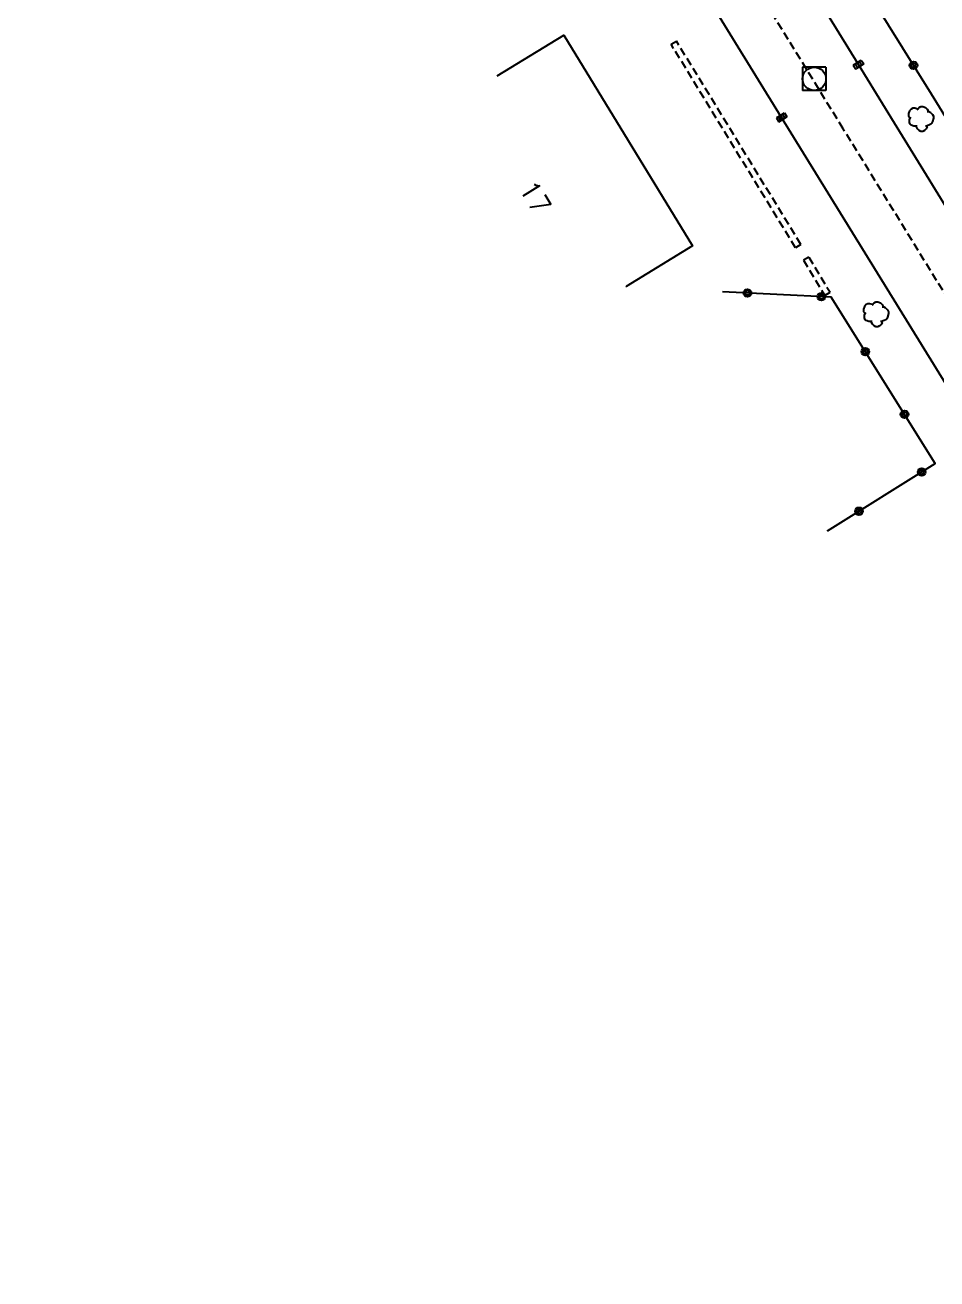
# Model space of a CAD drawing. Header units: millimetres. Extents: x 135000 to 136000, y 129211 to 130000.
# Drawn here: x 135001.2 to 135059.8, y 129591 to 129671.4 of the extents above; entities that cross this region are included whole.
import ezdxf
from ezdxf.enums import TextEntityAlignment as Align

# ---------------------------------------------------------------- set-up
doc = ezdxf.new("R2010")
doc.units = ezdxf.units.MM
doc.linetypes.add('DASHED', pattern=[0.75, 0.5, -0.25])
doc.layers.get('0').update_dxf_attribs({"linetype": 'CONTINUOUS'})
for name, color, linetype in [('W0001', 6, 'DASHED'), ('W0008', 7, 'CONTINUOUS'), ('W0100', 7, 'CONTINUOUS'), ('W0112', 1, 'DASHED'), ('W0300', 7, 'CONTINUOUS'), ('W0322', 7, 'CONTINUOUS'), ('W0400', 7, 'CONTINUOUS'), ('W0420', 7, 'CONTINUOUS'), ('W0991', 7, 'CONTINUOUS')]:
    doc.layers.add(name, color=color, linetype=linetype)
doc.styles.get("Standard").update_dxf_attribs({"font": 'romans.shx', "width": 0.85})

# ---------------------------------------------------------------- blocks, each defined once
blk = doc.blocks.new('T300')
for p, q in [((-0.8, 0.514), (-0.857, 0.343)), ((-0.857, 0.343), (-0.857, 0.171)), ((-0.857, 0.171), (-0.743, 0.057)), ((-0.686, 0.629), (-0.8, 0.514)), ((-0.8, -0.057), (-0.743, 0.057)), ((-0.743, 0.057), (-0.686, 0.114)), ((-0.571, 0.686), (-0.686, 0.629)), ((-0.457, 0.686), (-0.571, 0.686)), ((-0.286, 0.629), (-0.457, 0.686)), ((-0.286, 0.629), (-0.171, 0.743)), ((-0.229, 0.571), (-0.286, 0.629)), ((-0.171, 0.743), (-0.057, 0.8)), ((-0.057, 0.8), (0.057, 0.8)), ((0.057, 0.8), (0.229, 0.743)), ((0.229, 0.743), (0.343, 0.629)), ((0.343, 0.629), (0.4, 0.514)), ((0.457, 0.457), (0.343, 0.457)), ((0.4, 0.514), (0.4, 0.457)), ((0.571, 0.4), (0.457, 0.457)), ((0.571, 0.4), (0.686, 0.286)), ((0.686, 0.286), (0.743, 0.171)), ((0.743, 0.057), (0.686, -0.171)), ((0.743, 0.171), (0.743, 0.057)), ((-0.8, -0.171), (-0.8, -0.057)), ((-0.8, -0.229), (-0.8, -0.171)), ((-0.743, -0.343), (-0.8, -0.229)), ((-0.686, -0.4), (-0.743, -0.343)), ((-0.514, -0.457), (-0.686, -0.4)), ((-0.4, -0.457), (-0.514, -0.457)), ((-0.4, -0.457), (-0.343, -0.457)), ((-0.343, -0.457), (-0.343, -0.4)), ((-0.343, -0.514), (-0.343, -0.457)), ((-0.286, -0.629), (-0.343, -0.514)), ((-0.171, -0.743), (-0.286, -0.629)), ((-0.057, -0.8), (-0.171, -0.743)), ((0.057, -0.8), (-0.057, -0.8)), ((0.171, -0.743), (0.057, -0.8)), ((0.229, -0.686), (0.171, -0.743)), ((0.286, -0.457), (0.229, -0.457)), ((0.286, -0.629), (0.229, -0.686)), ((0.457, -0.4), (0.286, -0.457)), ((0.343, -0.514), (0.286, -0.629)), ((0.343, -0.514), (0.343, -0.457)), ((0.571, -0.343), (0.457, -0.4)), ((0.629, -0.286), (0.571, -0.343)), ((0.686, -0.171), (0.629, -0.286))]:
    blk.add_line(p, q)
blk = doc.blocks.new('T400')
for p, q in [((-0.15, 0.3), (0.15, 0.3)), ((-0.15, -0.25), (-0.15, 0.3)), ((-0.15, 0.15), (0.15, 0.15)), ((-0.15, 0), (0.15, 0)), ((0.15, 0.3), (0.15, -0.25)), ((-0.15, -0.15), (0.15, -0.15)), ((-0.15, -0.25), (-0.15, -0.3)), ((-0.15, -0.3), (0.15, -0.3)), ((0.15, -0.3), (0.15, -0.25))]:
    blk.add_line(p, q)
blk = doc.blocks.new('T420')
for p, q in [((0.75, 0.75), (-0.75, 0.75)), ((-0.75, 0.75), (-0.75, -0.75)), ((0.75, 0.75), (0.75, -0.75)), ((0.75, -0.75), (-0.75, -0.75))]:
    blk.add_line(p, q)
blk.add_ellipse((0, 0), major_axis=(-0.53, 0.53), ratio=1, start_param=3.926991, end_param=10.210176)
blk = doc.blocks.new('t322o')
at = {"color": 0, "linetype": 'Continuous'}
for radius in [0.25, 0.15]:
    blk.add_circle((0, 0), radius, dxfattribs=at)

msp = doc.modelspace()

# ---------------------------------------------------------------- linework, layer by layer
at = {"layer": 'W0001'}
msp.add_lwpolyline([(135195.041, 129595.942), (135184.012, 129594.013), (135164.114, 129591.496), (135153.09, 129590.964), (135143.643, 129591.582), (135135.473, 129592.832), (135124.961, 129595.46), (135112.846, 129600.134), (135104.069, 129604.805), (135097.513, 129608.919), (135087.508, 129617.032), (135081.238, 129623.366), (135074.346, 129631.758), (135069.284, 129639.57), (135062.102, 129651.201), (135053.755, 129664.747), (135043.494, 129681.404), (135031.134, 129701.482), (135020.994, 129717.902), (135009.515, 129736.472), (135003.841, 129745.704)], dxfattribs=at)
at = {"layer": 'W0008'}
for points in [[(135112.602, 129603.547), (135109.526, 129605.14), (135106.353, 129606.888), (135101.638, 129609.722), (135096.623, 129613.13), (135091.168, 129617.643), (135086.052, 129622.555), (135084.671, 129623.937), (135083.446, 129625.355), (135080.819, 129628.337), (135078.816, 129630.779), (135076.839, 129633.37), (135074.32, 129637.123), (135066.414, 129649.887), (135057.039, 129665.106), (135054.729, 129668.876), (135039.723, 129693.203), (135028.594, 129711.304), (135020.202, 129724.797), (135014.772, 129733.582), (135006.445, 129747.148)], [(135113.043, 129596.758), (135110.38, 129597.998), (135106.196, 129600.167), (135100.932, 129603.178), (135095.835, 129606.443), (135090.175, 129610.672), (135084.852, 129615.395), (135081.25, 129618.958), (135080.829, 129619.417), (135077.81, 129622.699), (135074.773, 129626.255), (135072.101, 129629.78), (135069.263, 129633.98), (135066.846, 129637.818), (135060.358, 129648.348), (135049.793, 129665.484), (135036.616, 129686.878), (135022.748, 129709.425), (135010.73, 129728.834), (135001.237, 129744.261)]]:
    msp.add_lwpolyline(points, dxfattribs=at)
at = {"layer": 'W0100'}
msp.add_lwpolyline([(135031.546, 129668.152), (135035.811, 129670.762), (135044.081, 129657.251), (135039.816, 129654.64), (135039.816, 129654.64), (135039.816, 129654.64), (135039.816, 129654.64), (135039.816, 129654.64), (135039.816, 129654.64), (135039.816, 129654.64), (135039.816, 129654.64), (135039.816, 129654.64), (135039.816, 129654.64), (135039.816, 129654.64), (135039.816, 129654.64), (135039.816, 129654.64), (135039.816, 129654.64), (135039.816, 129654.64), (135039.816, 129654.64), (135039.816, 129654.64), (135039.816, 129654.64), (135039.816, 129654.64), (135039.816, 129654.64), (135039.816, 129654.64), (135039.816, 129654.64), (135039.816, 129654.64), (135039.816, 129654.64), (135039.816, 129654.64), (135039.816, 129654.64), (135039.816, 129654.64), (135039.816, 129654.64), (135039.816, 129654.64), (135039.816, 129654.64), (135039.816, 129654.64), (135039.816, 129654.64), (135039.816, 129654.64), (135039.816, 129654.64), (135039.816, 129654.64), (135039.816, 129654.64), (135039.816, 129654.64), (135039.816, 129654.64), (135039.816, 129654.64), (135039.816, 129654.64), (135039.816, 129654.64), (135039.816, 129654.64), (135039.816, 129654.64), (135039.816, 129654.64), (135039.816, 129654.64), (135039.816, 129654.64), (135039.816, 129654.64), (135039.816, 129654.64), (135039.816, 129654.64), (135039.816, 129654.64), (135039.816, 129654.64), (135039.816, 129654.64), (135039.816, 129654.64), (135039.816, 129654.64), (135039.816, 129654.64), (135039.816, 129654.64), (135039.816, 129654.64), (135039.816, 129654.64), (135039.816, 129654.64), (135039.816, 129654.64), (135039.816, 129654.64), (135039.816, 129654.64), (135039.816, 129654.64), (135039.816, 129654.64), (135039.816, 129654.64), (135039.816, 129654.64), (135039.816, 129654.64), (135039.816, 129654.64), (135039.816, 129654.64), (135039.816, 129654.64), (135039.816, 129654.64), (135039.816, 129654.64), (135039.816, 129654.64), (135039.816, 129654.64), (135039.816, 129654.64), (135039.816, 129654.64), (135039.816, 129654.64), (135039.816, 129654.64), (135039.816, 129654.64), (135039.816, 129654.64), (135039.816, 129654.64), (135039.816, 129654.64), (135039.816, 129654.64), (135039.816, 129654.64), (135039.816, 129654.64), (135039.816, 129654.64), (135039.816, 129654.64), (135039.816, 129654.64), (135039.816, 129654.64), (135039.816, 129654.64), (135039.816, 129654.64), (135039.816, 129654.64), (135039.816, 129654.64), (135039.816, 129654.64), (135039.816, 129654.64), (135039.816, 129654.64), (135039.816, 129654.64), (135039.816, 129654.64), (135039.816, 129654.64), (135039.816, 129654.64), (135039.816, 129654.64), (135039.816, 129654.64), (135039.816, 129654.64), (135039.816, 129654.64), (135039.816, 129654.64), (135039.816, 129654.64), (135039.816, 129654.64), (135039.816, 129654.64), (135039.816, 129654.64), (135039.816, 129654.64), (135039.816, 129654.64), (135039.816, 129654.64), (135039.816, 129654.64), (135039.816, 129654.64), (135039.816, 129654.64), (135039.816, 129654.64), (135039.816, 129654.64)], dxfattribs=at)
at = {"layer": 'W0112'}
for points in [[(135051.031, 129657.332), (135050.69, 129657.123), (135042.7, 129670.178), (135043.041, 129670.386), (135043.041, 129670.386), (135043.041, 129670.386), (135043.041, 129670.386), (135043.041, 129670.386), (135043.041, 129670.386), (135043.041, 129670.386), (135043.041, 129670.386), (135043.041, 129670.386), (135043.041, 129670.386), (135043.041, 129670.386), (135043.041, 129670.386), (135043.041, 129670.386), (135043.041, 129670.386), (135043.041, 129670.386), (135043.041, 129670.386), (135043.041, 129670.386), (135043.041, 129670.386), (135043.041, 129670.386), (135043.041, 129670.386), (135043.041, 129670.386), (135043.041, 129670.386), (135043.041, 129670.386), (135043.041, 129670.386), (135043.041, 129670.386), (135043.041, 129670.386), (135043.041, 129670.386), (135043.041, 129670.386), (135043.041, 129670.386), (135043.041, 129670.386), (135043.041, 129670.386), (135043.041, 129670.386), (135043.041, 129670.386), (135043.041, 129670.386), (135043.041, 129670.386), (135043.041, 129670.386), (135043.041, 129670.386), (135043.041, 129670.386), (135043.041, 129670.386), (135043.041, 129670.386), (135043.041, 129670.386), (135043.041, 129670.386), (135043.041, 129670.386), (135043.041, 129670.386), (135043.041, 129670.386), (135043.041, 129670.386), (135043.041, 129670.386), (135043.041, 129670.386), (135043.041, 129670.386), (135043.041, 129670.386), (135043.041, 129670.386), (135043.041, 129670.386), (135043.041, 129670.386), (135043.041, 129670.386), (135043.041, 129670.386), (135043.041, 129670.386), (135043.041, 129670.386), (135043.041, 129670.386), (135043.041, 129670.386), (135043.041, 129670.386), (135043.041, 129670.386), (135043.041, 129670.386), (135043.041, 129670.386), (135043.041, 129670.386), (135043.041, 129670.386), (135043.041, 129670.386), (135043.041, 129670.386), (135043.041, 129670.386), (135043.041, 129670.386), (135043.041, 129670.386), (135043.041, 129670.386), (135043.041, 129670.386), (135043.041, 129670.386), (135043.041, 129670.386), (135043.041, 129670.386), (135043.041, 129670.386), (135043.041, 129670.386), (135043.041, 129670.386), (135043.041, 129670.386), (135043.041, 129670.386), (135043.041, 129670.386), (135043.041, 129670.386), (135043.041, 129670.386), (135043.041, 129670.386), (135043.041, 129670.386), (135043.041, 129670.386), (135043.041, 129670.386), (135043.041, 129670.386), (135043.041, 129670.386), (135043.041, 129670.386), (135043.041, 129670.386), (135043.041, 129670.386), (135043.041, 129670.386), (135043.041, 129670.386), (135043.041, 129670.386), (135043.041, 129670.386), (135043.041, 129670.386), (135043.041, 129670.386), (135043.041, 129670.386), (135043.041, 129670.386), (135043.041, 129670.386), (135043.041, 129670.386), (135043.041, 129670.386), (135043.041, 129670.386), (135043.041, 129670.386), (135043.041, 129670.386), (135043.041, 129670.386), (135043.041, 129670.386), (135043.041, 129670.386), (135043.041, 129670.386), (135043.041, 129670.386), (135043.041, 129670.386), (135043.041, 129670.386), (135043.041, 129670.386), (135043.041, 129670.386), (135043.041, 129670.386), (135043.041, 129670.386)], [(135051.031, 129657.332), (135043.041, 129670.386), (135043.041, 129670.386), (135043.041, 129670.386), (135043.041, 129670.386), (135043.041, 129670.386), (135043.041, 129670.386), (135043.041, 129670.386), (135043.041, 129670.386), (135043.041, 129670.386), (135043.041, 129670.386), (135043.041, 129670.386), (135043.041, 129670.386), (135043.041, 129670.386), (135043.041, 129670.386), (135043.041, 129670.386), (135043.041, 129670.386), (135043.041, 129670.386), (135043.041, 129670.386), (135043.041, 129670.386), (135043.041, 129670.386), (135043.041, 129670.386), (135043.041, 129670.386), (135043.041, 129670.386), (135043.041, 129670.386), (135043.041, 129670.386), (135043.041, 129670.386), (135043.041, 129670.386), (135043.041, 129670.386), (135043.041, 129670.386), (135043.041, 129670.386), (135043.041, 129670.386), (135043.041, 129670.386), (135043.041, 129670.386), (135043.041, 129670.386), (135043.041, 129670.386), (135043.041, 129670.386), (135043.041, 129670.386), (135043.041, 129670.386), (135043.041, 129670.386), (135043.041, 129670.386), (135043.041, 129670.386), (135043.041, 129670.386), (135043.041, 129670.386), (135043.041, 129670.386), (135043.041, 129670.386), (135043.041, 129670.386), (135043.041, 129670.386), (135043.041, 129670.386), (135043.041, 129670.386), (135043.041, 129670.386), (135043.041, 129670.386), (135043.041, 129670.386), (135043.041, 129670.386), (135043.041, 129670.386), (135043.041, 129670.386), (135043.041, 129670.386), (135043.041, 129670.386), (135043.041, 129670.386), (135043.041, 129670.386), (135043.041, 129670.386), (135043.041, 129670.386), (135043.041, 129670.386), (135043.041, 129670.386), (135043.041, 129670.386), (135043.041, 129670.386), (135043.041, 129670.386), (135043.041, 129670.386), (135043.041, 129670.386), (135043.041, 129670.386), (135043.041, 129670.386), (135043.041, 129670.386), (135043.041, 129670.386), (135043.041, 129670.386), (135043.041, 129670.386), (135043.041, 129670.386), (135043.041, 129670.386), (135043.041, 129670.386), (135043.041, 129670.386), (135043.041, 129670.386), (135043.041, 129670.386), (135043.041, 129670.386), (135043.041, 129670.386), (135043.041, 129670.386), (135043.041, 129670.386), (135043.041, 129670.386), (135043.041, 129670.386), (135043.041, 129670.386), (135043.041, 129670.386), (135043.041, 129670.386), (135043.041, 129670.386), (135043.041, 129670.386), (135043.041, 129670.386), (135043.041, 129670.386), (135043.041, 129670.386), (135043.041, 129670.386), (135043.041, 129670.386), (135043.041, 129670.386), (135043.041, 129670.386), (135043.041, 129670.386), (135043.041, 129670.386), (135043.041, 129670.386), (135043.041, 129670.386), (135043.041, 129670.386), (135043.041, 129670.386), (135043.041, 129670.386), (135043.041, 129670.386), (135043.041, 129670.386), (135043.041, 129670.386), (135043.041, 129670.386), (135043.041, 129670.386), (135043.041, 129670.386), (135043.041, 129670.386), (135043.041, 129670.386), (135043.041, 129670.386), (135043.041, 129670.386), (135043.041, 129670.386), (135043.041, 129670.386), (135043.041, 129670.386), (135043.041, 129670.386)], [(135051.535, 129656.527), (135051.193, 129656.319), (135052.569, 129654.058), (135052.91, 129654.266), (135052.91, 129654.266), (135052.91, 129654.266), (135052.91, 129654.266), (135052.91, 129654.266), (135052.91, 129654.266), (135052.91, 129654.266), (135052.91, 129654.266), (135052.91, 129654.266), (135052.91, 129654.266), (135052.91, 129654.266), (135052.91, 129654.266), (135052.91, 129654.266), (135052.91, 129654.266), (135052.91, 129654.266), (135052.91, 129654.266), (135052.91, 129654.266), (135052.91, 129654.266), (135052.91, 129654.266), (135052.91, 129654.266), (135052.91, 129654.266), (135052.91, 129654.266), (135052.91, 129654.266), (135052.91, 129654.266), (135052.91, 129654.266), (135052.91, 129654.266), (135052.91, 129654.266), (135052.91, 129654.266), (135052.91, 129654.266), (135052.91, 129654.266), (135052.91, 129654.266), (135052.91, 129654.266), (135052.91, 129654.266), (135052.91, 129654.266), (135052.91, 129654.266), (135052.91, 129654.266), (135052.91, 129654.266), (135052.91, 129654.266), (135052.91, 129654.266), (135052.91, 129654.266), (135052.91, 129654.266), (135052.91, 129654.266), (135052.91, 129654.266), (135052.91, 129654.266), (135052.91, 129654.266), (135052.91, 129654.266), (135052.91, 129654.266), (135052.91, 129654.266), (135052.91, 129654.266), (135052.91, 129654.266), (135052.91, 129654.266), (135052.91, 129654.266), (135052.91, 129654.266), (135052.91, 129654.266), (135052.91, 129654.266), (135052.91, 129654.266), (135052.91, 129654.266), (135052.91, 129654.266), (135052.91, 129654.266), (135052.91, 129654.266), (135052.91, 129654.266), (135052.91, 129654.266), (135052.91, 129654.266), (135052.91, 129654.266), (135052.91, 129654.266), (135052.91, 129654.266), (135052.91, 129654.266), (135052.91, 129654.266), (135052.91, 129654.266), (135052.91, 129654.266), (135052.91, 129654.266), (135052.91, 129654.266), (135052.91, 129654.266), (135052.91, 129654.266), (135052.91, 129654.266), (135052.91, 129654.266), (135052.91, 129654.266), (135052.91, 129654.266), (135052.91, 129654.266), (135052.91, 129654.266), (135052.91, 129654.266), (135052.91, 129654.266), (135052.91, 129654.266), (135052.91, 129654.266), (135052.91, 129654.266), (135052.91, 129654.266), (135052.91, 129654.266), (135052.91, 129654.266), (135052.91, 129654.266), (135052.91, 129654.266), (135052.91, 129654.266), (135052.91, 129654.266), (135052.91, 129654.266), (135052.91, 129654.266), (135052.91, 129654.266), (135052.91, 129654.266), (135052.91, 129654.266), (135052.91, 129654.266), (135052.91, 129654.266), (135052.91, 129654.266), (135052.91, 129654.266), (135052.91, 129654.266), (135052.91, 129654.266), (135052.91, 129654.266), (135052.91, 129654.266), (135052.91, 129654.266), (135052.91, 129654.266), (135052.91, 129654.266), (135052.91, 129654.266), (135052.91, 129654.266), (135052.91, 129654.266), (135052.91, 129654.266), (135052.91, 129654.266), (135052.91, 129654.266), (135052.91, 129654.266), (135052.91, 129654.266), (135052.91, 129654.266)], [(135051.535, 129656.527), (135052.91, 129654.266), (135052.91, 129654.266), (135052.91, 129654.266), (135052.91, 129654.266), (135052.91, 129654.266), (135052.91, 129654.266), (135052.91, 129654.266), (135052.91, 129654.266), (135052.91, 129654.266), (135052.91, 129654.266), (135052.91, 129654.266), (135052.91, 129654.266), (135052.91, 129654.266), (135052.91, 129654.266), (135052.91, 129654.266), (135052.91, 129654.266), (135052.91, 129654.266), (135052.91, 129654.266), (135052.91, 129654.266), (135052.91, 129654.266), (135052.91, 129654.266), (135052.91, 129654.266), (135052.91, 129654.266), (135052.91, 129654.266), (135052.91, 129654.266), (135052.91, 129654.266), (135052.91, 129654.266), (135052.91, 129654.266), (135052.91, 129654.266), (135052.91, 129654.266), (135052.91, 129654.266), (135052.91, 129654.266), (135052.91, 129654.266), (135052.91, 129654.266), (135052.91, 129654.266), (135052.91, 129654.266), (135052.91, 129654.266), (135052.91, 129654.266), (135052.91, 129654.266), (135052.91, 129654.266), (135052.91, 129654.266), (135052.91, 129654.266), (135052.91, 129654.266), (135052.91, 129654.266), (135052.91, 129654.266), (135052.91, 129654.266), (135052.91, 129654.266), (135052.91, 129654.266), (135052.91, 129654.266), (135052.91, 129654.266), (135052.91, 129654.266), (135052.91, 129654.266), (135052.91, 129654.266), (135052.91, 129654.266), (135052.91, 129654.266), (135052.91, 129654.266), (135052.91, 129654.266), (135052.91, 129654.266), (135052.91, 129654.266), (135052.91, 129654.266), (135052.91, 129654.266), (135052.91, 129654.266), (135052.91, 129654.266), (135052.91, 129654.266), (135052.91, 129654.266), (135052.91, 129654.266), (135052.91, 129654.266), (135052.91, 129654.266), (135052.91, 129654.266), (135052.91, 129654.266), (135052.91, 129654.266), (135052.91, 129654.266), (135052.91, 129654.266), (135052.91, 129654.266), (135052.91, 129654.266), (135052.91, 129654.266), (135052.91, 129654.266), (135052.91, 129654.266), (135052.91, 129654.266), (135052.91, 129654.266), (135052.91, 129654.266), (135052.91, 129654.266), (135052.91, 129654.266), (135052.91, 129654.266), (135052.91, 129654.266), (135052.91, 129654.266), (135052.91, 129654.266), (135052.91, 129654.266), (135052.91, 129654.266), (135052.91, 129654.266), (135052.91, 129654.266), (135052.91, 129654.266), (135052.91, 129654.266), (135052.91, 129654.266), (135052.91, 129654.266), (135052.91, 129654.266), (135052.91, 129654.266), (135052.91, 129654.266), (135052.91, 129654.266), (135052.91, 129654.266), (135052.91, 129654.266), (135052.91, 129654.266), (135052.91, 129654.266), (135052.91, 129654.266), (135052.91, 129654.266), (135052.91, 129654.266), (135052.91, 129654.266), (135052.91, 129654.266), (135052.91, 129654.266), (135052.91, 129654.266), (135052.91, 129654.266), (135052.91, 129654.266), (135052.91, 129654.266), (135052.91, 129654.266), (135052.91, 129654.266), (135052.91, 129654.266), (135052.91, 129654.266), (135052.91, 129654.266), (135052.91, 129654.266)]]:
    msp.add_lwpolyline(points, dxfattribs=at)
at = {"layer": 'W0322'}
for points in [[(135071.78, 129659.91), (135065.902, 129656.444), (135059.409, 129666.977), (135052.861, 129677.504)], [(135052.742, 129638.96), (135052.742, 129638.96), (135052.742, 129638.96), (135052.742, 129638.96), (135052.742, 129638.96), (135052.742, 129638.96), (135052.742, 129638.96), (135052.742, 129638.96), (135052.742, 129638.96), (135052.742, 129638.96), (135052.742, 129638.96), (135052.742, 129638.96), (135052.742, 129638.96), (135052.742, 129638.96), (135052.742, 129638.96), (135052.742, 129638.96), (135052.742, 129638.96), (135059.659, 129643.279), (135052.978, 129653.949), (135045.999, 129654.303)], [(135052.742, 129638.96), (135052.742, 129638.96), (135052.742, 129638.96), (135052.742, 129638.96), (135052.742, 129638.96), (135052.742, 129638.96), (135052.742, 129638.96), (135052.742, 129638.96), (135052.742, 129638.96), (135052.742, 129638.96), (135052.742, 129638.96), (135052.742, 129638.96), (135052.742, 129638.96), (135052.742, 129638.96), (135052.742, 129638.96), (135052.742, 129638.96), (135052.742, 129638.96), (135052.742, 129638.96), (135052.742, 129638.96), (135052.742, 129638.96), (135052.742, 129638.96), (135052.742, 129638.96), (135052.742, 129638.96), (135052.742, 129638.96), (135052.742, 129638.96), (135052.742, 129638.96), (135052.742, 129638.96), (135052.742, 129638.96), (135052.742, 129638.96), (135052.742, 129638.96), (135052.742, 129638.96), (135052.742, 129638.96), (135052.742, 129638.96), (135052.742, 129638.96), (135052.742, 129638.96), (135052.742, 129638.96), (135052.742, 129638.96), (135052.742, 129638.96), (135052.742, 129638.96), (135052.742, 129638.96), (135052.742, 129638.96), (135052.742, 129638.96), (135052.742, 129638.96), (135052.742, 129638.96), (135052.742, 129638.96), (135052.742, 129638.96), (135052.742, 129638.96), (135052.742, 129638.96), (135052.742, 129638.96), (135052.742, 129638.96), (135052.742, 129638.96), (135052.742, 129638.96), (135052.742, 129638.96), (135052.742, 129638.96), (135052.742, 129638.96), (135052.742, 129638.96), (135052.742, 129638.96), (135052.742, 129638.96), (135052.742, 129638.96), (135052.742, 129638.96), (135052.742, 129638.96), (135052.742, 129638.96), (135052.742, 129638.96), (135052.742, 129638.96), (135052.742, 129638.96), (135052.742, 129638.96), (135052.742, 129638.96), (135052.742, 129638.96), (135052.742, 129638.96), (135052.742, 129638.96), (135052.742, 129638.96), (135052.742, 129638.96), (135052.742, 129638.96), (135052.742, 129638.96), (135052.742, 129638.96), (135052.742, 129638.96), (135052.742, 129638.96), (135052.742, 129638.96), (135052.742, 129638.96), (135052.742, 129638.96), (135052.742, 129638.96), (135052.742, 129638.96), (135052.742, 129638.96), (135052.742, 129638.96), (135052.742, 129638.96), (135052.742, 129638.96), (135052.742, 129638.96), (135052.742, 129638.96), (135052.742, 129638.96), (135052.742, 129638.96), (135052.742, 129638.96), (135052.742, 129638.96), (135052.742, 129638.96), (135052.742, 129638.96), (135052.742, 129638.96), (135052.742, 129638.96), (135052.742, 129638.96), (135052.742, 129638.96), (135052.742, 129638.96), (135052.742, 129638.96), (135052.742, 129638.96)]]:
    msp.add_lwpolyline(points, dxfattribs=at)

# ---------------------------------------------------------------- block references
at = {"layer": 'W0300'}
for p in [(135058.795, 129665.389), (135055.91, 129652.848)]:
    msp.add_blockref('T300', p, dxfattribs=at)
at = {"layer": 'W0322'}
for p, rotation in [((135058.259, 129668.826), 121.8823597704626), ((135047.604, 129654.222), 177.0961849966785), ((135052.348, 129653.981), 177.0961849966785), ((135055.164, 129650.458), 122.0525563716805), ((135057.685, 129646.432), 122.0525563716805), ((135058.786, 129642.734), 31.98075026376599), ((135054.757, 129640.218), 31.98075026376599)]:
    msp.add_blockref('t322o', p, dxfattribs=dict(at, rotation=rotation))
at = {"layer": 'W0400'}
for p, rotation in [((135054.729, 129668.876), 303.2098863862361), ((135049.793, 129665.484), 301.6536467556925)]:
    msp.add_blockref('T400', p, dxfattribs=dict(at, rotation=rotation))
at = {"layer": 'W0420'}
msp.add_blockref('T420', (135051.893, 129667.96), dxfattribs=at)

# ---------------------------------------------------------------- texts
at = {"layer": 'W0991'}
msp.add_text('17', height=1.25, rotation=301.46866, dxfattribs=at).set_placement((135033.975, 129660.352), align=Align.MIDDLE)

doc.saveas('drawing.dxf')
